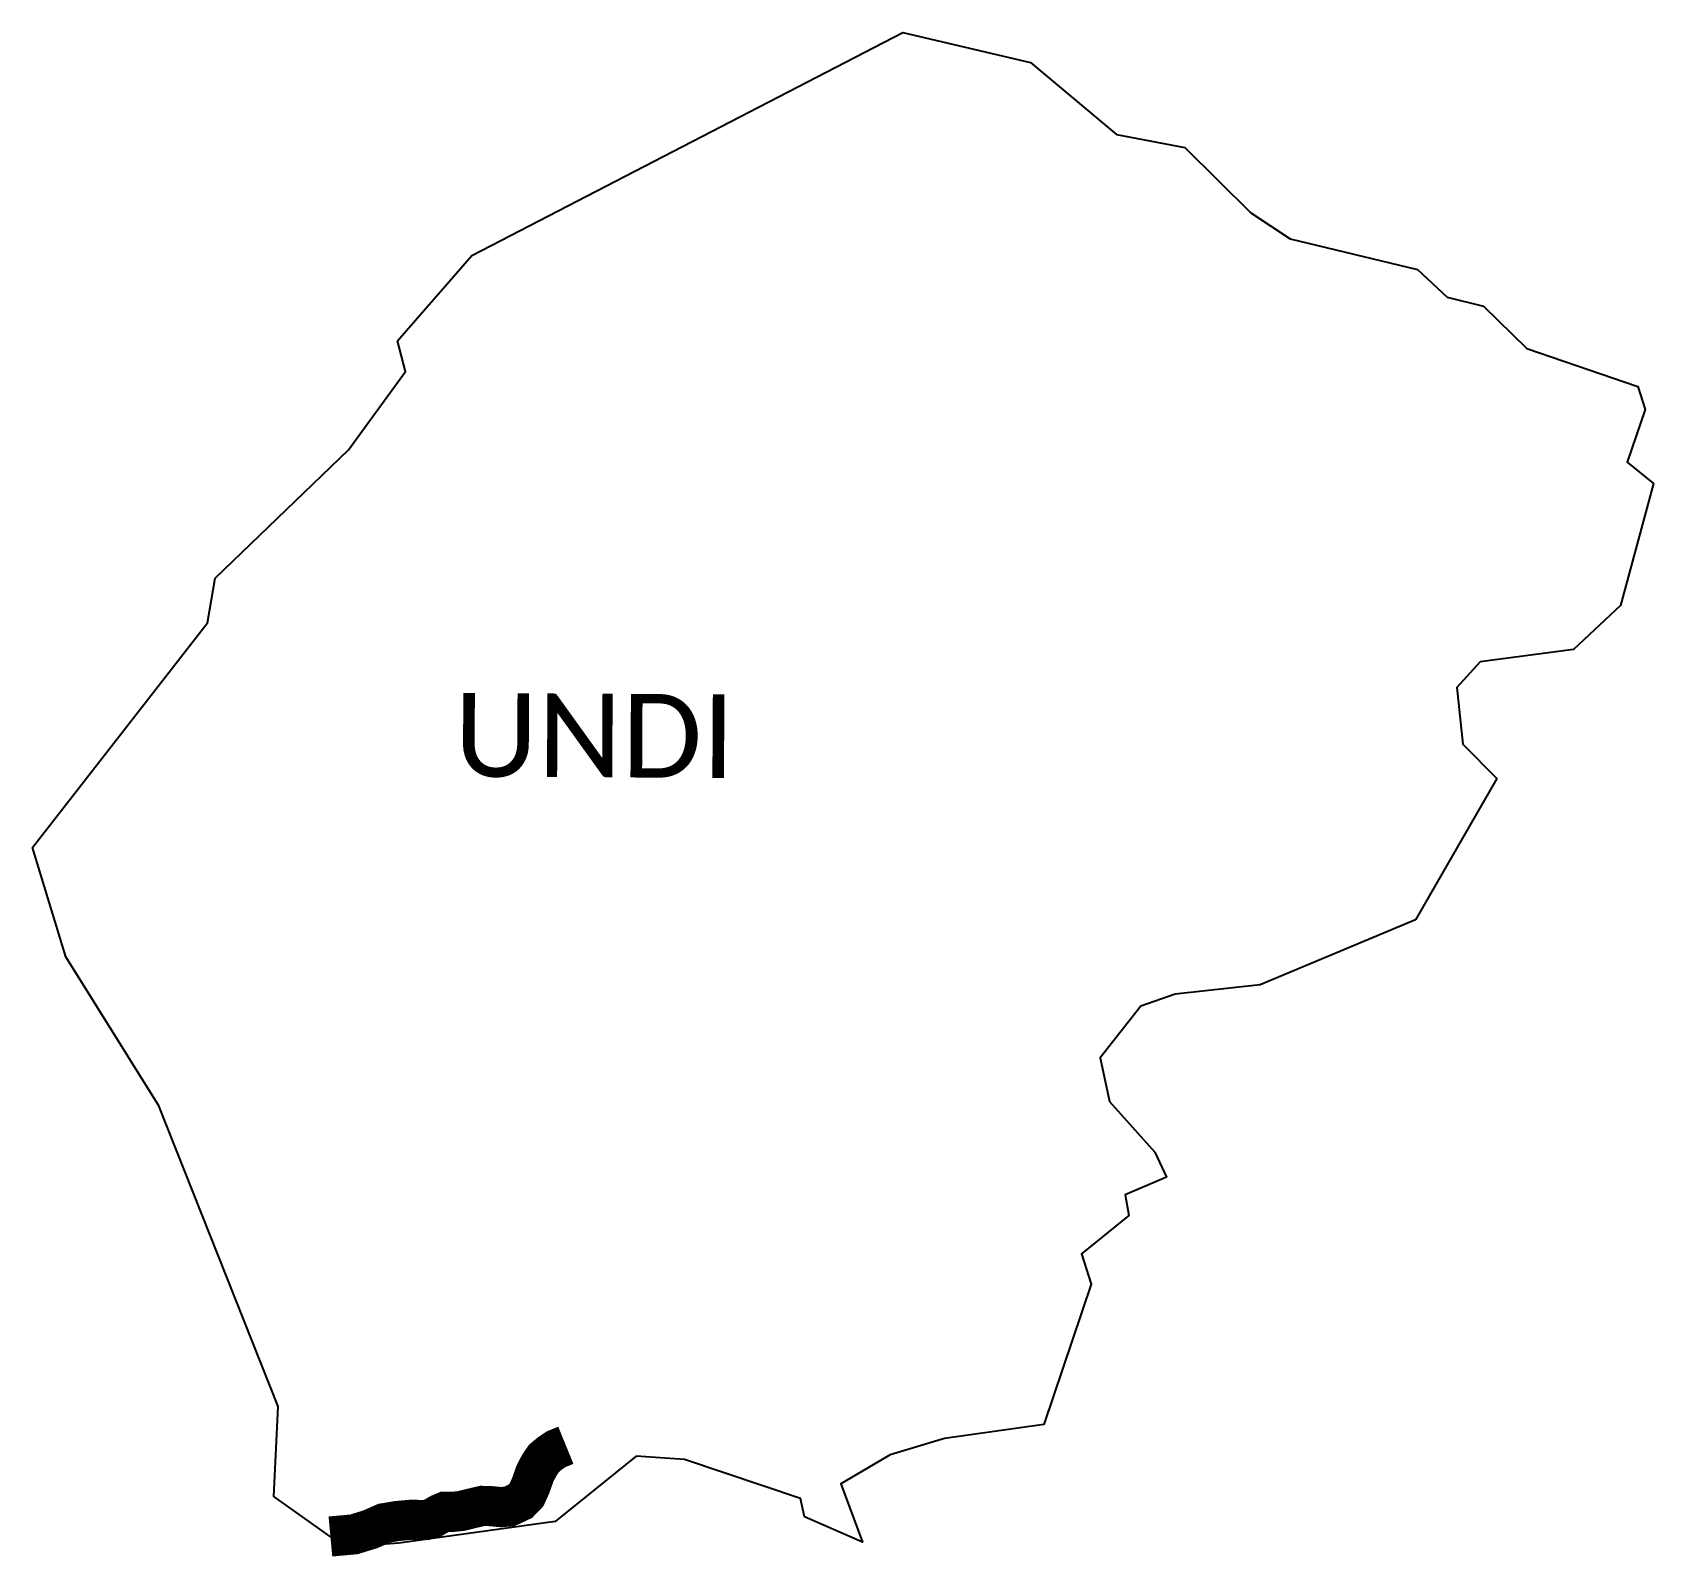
# Model space of a CAD drawing. Header units: metres. Extents: x 312102 to 314120, y 1905504 to 1907401.
import ezdxf

# ---------------------------------------------------------------- set-up
doc = ezdxf.new("R2010")
doc.units = ezdxf.units.M
doc.layers.add('NATURALLY PROTECTED', color=3, linetype='Continuous')
doc.layers.add('VILLAGE NAME', color=250, linetype='Continuous')
doc.styles.get("Standard").update_dxf_attribs({"font": 'simplex.shx'})

msp = doc.modelspace()

# ---------------------------------------------------------------- linework, layer by layer
at = {"color": 4, "flags": 128}
for points in [[(312556.2, 1907017.6), (312648.6, 1907123.6), (313185.3, 1907401.4), (313344.3, 1907364), (313451.5, 1907274.5)], [(313451.5, 1907274.5), (313536.4, 1907258)], [(313536.4, 1907258), (313618.4, 1907176.8), (313667.4, 1907144.5), (313826.2, 1907106.3), (313862.9, 1907071.8), (313908.4, 1907060.7), (313962.2, 1907007.8), (314100.4, 1906960.8), (314109.4, 1906932.2), (314087.2, 1906866.5), (314119.9, 1906839.8), (314078.7, 1906687.8), (314020.4, 1906633.4), (313904.2, 1906617.7), (313874.9, 1906586.1), (313882.4, 1906515.3), (313924.9, 1906472.6), (313823.5, 1906296.7), (313630, 1906215.7), (313524.3, 1906204), (313481.4, 1906189.3), (313430.8, 1906125.1), (313442.7, 1906070.4), (313499, 1906007.4), (313513.7, 1905976.2), (313462.3, 1905954.4), (313466.8, 1905928.5), (313407.6, 1905880.9), (313419.9, 1905843.1), (313361, 1905668.5), (313237, 1905651.2), (313169.7, 1905630.8), (313108.3, 1905594.4), (313135.2, 1905522.1), (313062.7, 1905553.6), (313057.9, 1905576.4), (312913.4, 1905624.8), (312853.4, 1905629), (312752.4, 1905547.9), (312557.9, 1905520.8), (312491.2, 1905515.9), (312402.2, 1905578.7), (312407.7, 1905690.7), (312259.2, 1906065), (312143.3, 1906250.6), (312101.7, 1906386.7), (312252.5, 1906580.3), (312319.6, 1906666.5), (312329.4, 1906722.1), (312495.2, 1906881.9), (312566.3, 1906979.2), (312556.2, 1907017.6)]]:
    msp.add_lwpolyline(points, dxfattribs=at)
at = {"layer": 'NATURALLY PROTECTED', "const_width": 50, "flags": 128}
msp.add_lwpolyline([(312472.7, 1905529), (312502, 1905531.7), (312522.4, 1905538), (312539.4, 1905545.5), (312556, 1905548.3), (312573, 1905549.8), (312591.4, 1905549.5), (312599.5, 1905551.7), (312608.6, 1905557), (312615.2, 1905559.8), (312624.4, 1905559.6), (312635.5, 1905560.8), (312649.3, 1905564.2), (312661.8, 1905567.1), (312671.3, 1905566.9), (312685, 1905565.6), (312695.4, 1905566.4), (312709, 1905572.8), (312716.9, 1905581), (312721.8, 1905591.7), (312727.4, 1905607.5), (312730, 1905612.5), (312732.6, 1905617.5), (312738.5, 1905626.2), (312746.3, 1905632.7), (312753.8, 1905637.7), (312765.8, 1905642.6)], dxfattribs=at)

# ---------------------------------------------------------------- texts
at = {"layer": 'VILLAGE NAME', "insert": (312627.1, 1906579.2), "char_height": 104.042, "attachment_point": 1, "rotation": 359.6762}
msp.add_mtext_dynamic_manual_height_columns('{\\fCalibri|b0|i0|c0|p34;UNDI}', width=489.995, gutter_width=520.2, heights=[0], dxfattribs=at)

doc.saveas('drawing.dxf')
